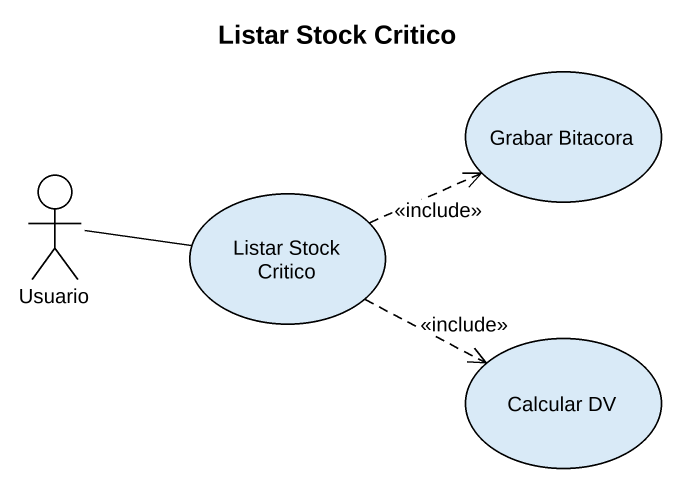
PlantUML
@startuml
title Listar Stock Critico
usecase "Grabar Bitacora" as Grabar_Bitacora
actor Usuario
usecase "Listar Stock Critico" as Listar_Stock_Critico
usecase "Calcular DV" as Calcular_DV
Usuario -right- Listar_Stock_Critico
Listar_Stock_Critico .right.> Grabar_Bitacora : <<include>>
Listar_Stock_Critico .right.> Calcular_DV : <<include>>
@enduml
